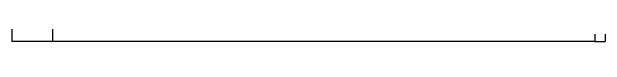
# Model space of a CAD drawing. Header units: millimetres. Extents: x 2377 to 4712, y -254 to 3188.
# Drawn here: x 4312.8 to 4446.5, y 2163.8 to 2165.1 of the extents above; entities that cross this region are included whole.
import ezdxf

# ---------------------------------------------------------------- set-up
doc = ezdxf.new("R2010")
doc.units = ezdxf.units.MM

msp = doc.modelspace()

# ---------------------------------------------------------------- linework, layer by layer
for p, q in [((4312.8, 2264), (4312.8, 2163.84)), ((4321.96, 2167.04), (4321.96, 2163.84)), ((4444.18, 2165.45), (4444.18, 2163.84)), ((4446.49, 2165.45), (4446.49, 2163.84)), ((4444.18, 2163.84), (4312.8, 2163.84)), ((4444.18, 2163.84), (4446.49, 2163.84))]:
    msp.add_line(p, q)

doc.saveas('drawing.dxf')
